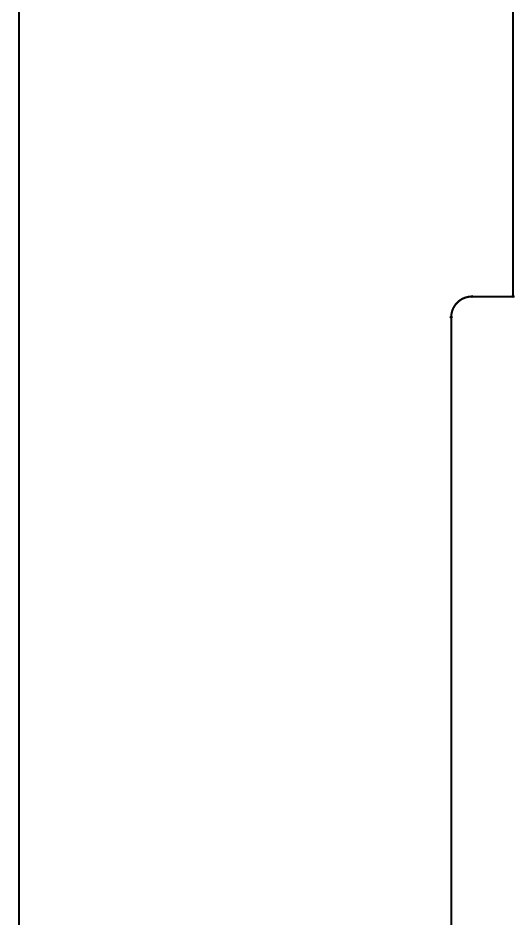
# Model space of a CAD drawing. Header units: millimetres. Extents: x 0 to 24, y 0 to 13.8.
# Drawn here: x 0 to 0.949, y 1.724 to 3.447 of the extents above; entities that cross this region are included whole.
import ezdxf

# ---------------------------------------------------------------- set-up
doc = ezdxf.new("R2010")
doc.units = ezdxf.units.MM
doc.layers.add('PRESS_FIT_PIN_A', color=11, linetype='Continuous')

# ---------------------------------------------------------------- blocks, each defined once
blk = doc.blocks.new('ROUND_6')
blk.add_circle((0, 0), 0.002)

msp = doc.modelspace()

# ---------------------------------------------------------------- linework, layer by layer
at = {"layer": 'PRESS_FIT_PIN_A', "const_width": 0.004}
for points in [[(0.002, 11.082), (0.002, 0.002)], [(0.002, 11.082), (0.002, 0.002)], [(0.9474, 2.9144), (0.9474, 7.668)], [(0.8687, 2.9144), (0.9474, 2.9144)], [(0.8293, 1.4665), (0.8293, 2.8751)]]:
    msp.add_lwpolyline(points, dxfattribs=at)
msp.add_lwpolyline([(0.8687, 2.9144, 0.414214), (0.8293, 2.8751)], format="xyb", dxfattribs=at)

# ---------------------------------------------------------------- block references
at = {"layer": 'PRESS_FIT_PIN_A'}
for p in [(0.8687, 2.9144), (0.8687, 2.9144), (0.9474, 2.9144), (0.8293, 2.8751), (0.8293, 2.8751)]:
    msp.add_blockref('ROUND_6', p, dxfattribs=at)

doc.saveas('drawing.dxf')
